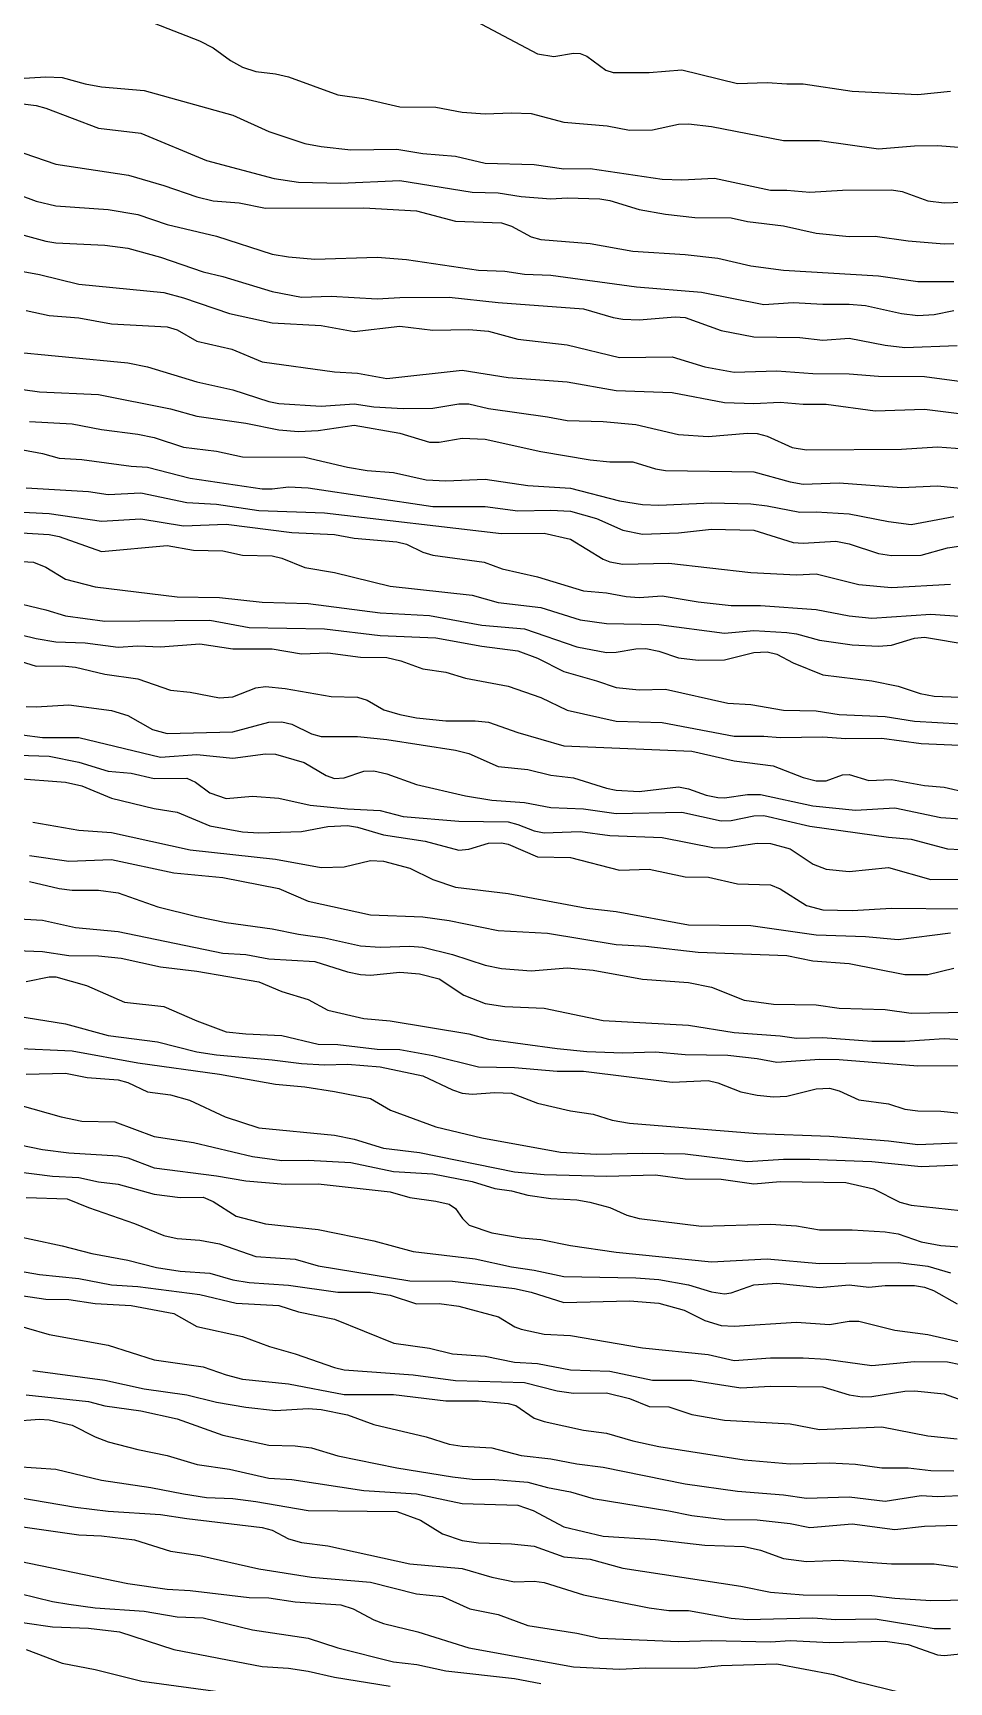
# Model space of a CAD drawing. Extents: x 474277 to 475042, y 254928 to 255625.
# Drawn here: x 474402 to 474423.43, y 255521.82 to 255560.36 of the extents above; entities that cross this region are included whole.
import ezdxf

# ---------------------------------------------------------------- set-up
doc = ezdxf.new("R2010")
doc.units = 0
doc.header["$MEASUREMENT"] = 0
doc.layers.add('BaseMapV2_DTM_export_MonNov09090547073261 — entities', color=1, linetype='CONTINUOUS')

msp = doc.modelspace()

# ---------------------------------------------------------------- linework, layer by layer
at = {"layer": 'BaseMapV2_DTM_export_MonNov09090547073261 — entities', "color": 15, "linetype": 'Continuous', "true_color": 0xb7484b}
for points in [[(474411.964, 255560.843, 86.75), (474413.804, 255559.868, 86.75), (474414.187, 255559.805, 86.75), (474414.647, 255559.888, 86.75), (474414.801, 255559.877, 86.75), (474414.954, 255559.814, 86.75), (474415.403, 255559.487, 86.75), (474415.568, 255559.437, 86.75), (474416.411, 255559.432, 86.75), (474417.178, 255559.497, 86.75), (474418.481, 255559.177, 86.75), (474419.171, 255559.203, 86.75), (474419.631, 255559.165, 86.75), (474420.015, 255559.172, 86.75), (474421.165, 255558.995, 86.75), (474422.698, 255558.923, 86.75), (474423.465, 255558.994, 86.75)], [(474404.833, 255560.589, 87), (474405.897, 255560.177, 87), (474406.213, 255560.012, 87), (474406.617, 255559.717, 87), (474406.903, 255559.556, 87), (474407.21, 255559.453, 87), (474407.67, 255559.401, 87), (474407.977, 255559.331, 87), (474409.127, 255558.908, 87), (474409.74, 255558.824, 87), (474410.584, 255558.628, 87), (474411.427, 255558.62, 87), (474412.04, 255558.51, 87), (474412.577, 255558.464, 87), (474413.191, 255558.489, 87), (474413.651, 255558.475, 87), (474414.417, 255558.271, 87), (474415.432, 255558.184, 87), (474415.951, 255558.087, 87), (474416.488, 255558.097, 87), (474417.101, 255558.222, 87), (474417.331, 255558.234, 87), (474417.868, 255558.171, 87), (474419.555, 255557.843, 87), (474420.398, 255557.841, 87), (474421.778, 255557.651, 87), (474422.622, 255557.719, 87), (474423.158, 255557.728, 87), (474424.155, 255557.651, 87)], [(474401.536, 255559.285, 87.25), (474402.303, 255559.331, 87.25), (474402.686, 255559.317, 87.25), (474403.223, 255559.166, 87.25), (474403.606, 255559.096, 87.25), (474404.603, 255559.01, 87.25), (474406.673, 255558.434, 87.25), (474407.517, 255558.054, 87.25), (474408.36, 255557.773, 87.25), (474408.743, 255557.701, 87.25), (474409.433, 255557.624, 87.25), (474410.507, 255557.638, 87.25), (474411.12, 255557.543, 87.25), (474411.887, 255557.481, 87.25), (474412.577, 255557.315, 87.25), (474413.727, 255557.28, 87.25), (474414.417, 255557.185, 87.25), (474415.031, 255557.19, 87.25), (474416.718, 255556.941, 87.25), (474417.178, 255556.923, 87.25), (474417.944, 255556.965, 87.25), (474419.248, 255556.687, 87.25), (474419.631, 255556.686, 87.25), (474420.168, 255556.634, 87.25), (474420.935, 255556.68, 87.25), (474422.085, 255556.691, 87.25), (474422.331, 255556.65, 87.25), (474422.928, 255556.432, 87.25), (474423.312, 255556.385, 87.25), (474424.155, 255556.416, 87.25)], [(474401.766, 255558.699, 87.5), (474402.073, 255558.662, 87.5), (474402.303, 255558.599, 87.5), (474403.529, 255558.13, 87.5), (474404.526, 255558.017, 87.5), (474406.06, 255557.379, 87.5), (474407.642, 255556.957, 87.5), (474408.207, 255556.87, 87.5), (474409.203, 255556.85, 87.5), (474410.584, 255556.911, 87.5), (474412.27, 255556.635, 87.5), (474412.884, 255556.624, 87.5), (474413.421, 255556.533, 87.5), (474414.111, 255556.482, 87.5), (474414.494, 255556.505, 87.5), (474415.261, 255556.48, 87.5), (474415.491, 255556.44, 87.5), (474416.181, 255556.233, 87.5), (474416.794, 255556.12, 87.5), (474417.484, 255556.043, 87.5), (474418.328, 255556.04, 87.5), (474418.711, 255555.953, 87.5), (474419.555, 255555.852, 87.5), (474420.321, 255555.678, 87.5), (474421.088, 255555.599, 87.5), (474421.702, 255555.612, 87.5), (474422.468, 255555.501, 87.5), (474423.312, 255555.431, 87.5), (474423.542, 255555.437, 87.5)], [(474401.536, 255557.631, 87.75), (474402.533, 255557.293, 87.75), (474404.236, 255557.034, 87.75), (474405.063, 255556.794, 87.75), (474405.83, 255556.525, 87.75), (474406.213, 255556.433, 87.75), (474406.826, 255556.385, 87.75), (474407.44, 255556.26, 87.75), (474409.74, 255556.267, 87.75), (474410.967, 255556.2, 87.75), (474411.887, 255555.96, 87.75), (474412.961, 255555.919, 87.75), (474413.191, 255555.84, 87.75), (474413.651, 255555.591, 87.75), (474413.881, 255555.531, 87.75), (474415.031, 255555.438, 87.75), (474416.028, 255555.256, 87.75), (474417.254, 255555.177, 87.75), (474418.021, 255555.093, 87.75), (474418.788, 255554.916, 87.75), (474419.555, 255554.813, 87.75), (474421.778, 255554.678, 87.75), (474422.698, 255554.552, 87.75), (474423.542, 255554.551, 87.75)], [(474401.674, 255556.574, 88), (474402.073, 255556.423, 88), (474402.533, 255556.316, 88), (474403.759, 255556.233, 88), (474404.449, 255556.114, 88), (474405.14, 255555.883, 88), (474406.29, 255555.605, 88), (474407.593, 255555.191, 88), (474407.977, 255555.126, 88), (474408.59, 255555.068, 88), (474410.047, 255555.119, 88), (474410.737, 255555.061, 88), (474412.424, 255554.812, 88), (474413.037, 255554.793, 88), (474413.497, 255554.722, 88), (474414.111, 255554.696, 88), (474416.118, 255554.427, 88), (474417.638, 255554.301, 88), (474419.095, 255554.01, 88), (474419.785, 255554.057, 88), (474420.475, 255554.017, 88), (474421.088, 255554.022, 88), (474421.472, 255553.985, 88), (474422.315, 255553.799, 88), (474422.698, 255553.753, 88), (474423.082, 255553.779, 88), (474423.542, 255553.873, 88)], [(474401.612, 255555.681, 88.25), (474402.303, 255555.492, 88.25), (474402.533, 255555.453, 88.25), (474403.683, 255555.399, 88.25), (474404.219, 255555.331, 88.25), (474404.986, 255555.119, 88.25), (474405.983, 255554.775, 88.25), (474406.443, 255554.666, 88.25), (474407.593, 255554.311, 88.25), (474408.283, 255554.183, 88.25), (474408.973, 255554.204, 88.25), (474410.047, 255554.141, 88.25), (474410.584, 255554.176, 88.25), (474411.734, 255554.184, 88.25), (474412.884, 255554.058, 88.25), (474414.877, 255553.91, 88.25), (474415.568, 255553.706, 88.25), (474415.798, 255553.665, 88.25), (474416.181, 255553.649, 88.25), (474417.024, 255553.719, 88.25), (474417.254, 255553.71, 88.25), (474418.098, 255553.407, 88.25), (474418.865, 255553.259, 88.25), (474419.938, 255553.237, 88.25), (474420.475, 255553.177, 88.25), (474421.088, 255553.221, 88.25), (474421.932, 255553.058, 88.25), (474422.392, 255553.004, 88.25), (474423.619, 255553.051, 88.25)], [(474401.306, 255554.869, 88.5), (474402.149, 255554.713, 88.5), (474403.069, 255554.489, 88.5), (474405.063, 255554.295, 88.5), (474405.523, 255554.17, 88.5), (474406.596, 255553.798, 88.5), (474407.593, 255553.584, 88.5), (474408.743, 255553.521, 88.5), (474409.51, 255553.38, 88.5), (474410.584, 255553.503, 88.5), (474411.35, 255553.409, 88.5), (474412.194, 255553.426, 88.5), (474412.654, 255553.391, 88.5), (474413.344, 255553.202, 88.5), (474414.494, 255553.07, 88.5), (474415.721, 255552.775, 88.5), (474416.948, 255552.789, 88.5), (474417.714, 255552.557, 88.5), (474418.405, 255552.433, 88.5), (474419.401, 255552.461, 88.5), (474420.245, 255552.401, 88.5), (474421.088, 255552.394, 88.5), (474421.778, 255552.338, 88.5), (474422.852, 255552.332, 88.5), (474424.309, 255552.136, 88.5)], [(474401.842, 255553.867, 88.75), (474402.379, 255553.752, 88.75), (474403.069, 255553.699, 88.75), (474403.836, 255553.556, 88.75), (474405.14, 255553.488, 88.75), (474405.37, 255553.418, 88.75), (474405.83, 255553.155, 88.75), (474406.649, 255552.97, 88.75), (474407.363, 255552.674, 88.75), (474409.05, 255552.441, 88.75), (474409.587, 255552.41, 88.75), (474410.277, 255552.285, 88.75), (474412.04, 255552.473, 88.75), (474413.114, 255552.303, 88.75), (474414.494, 255552.203, 88.75), (474415.644, 255552.003, 88.75), (474416.948, 255551.954, 88.75), (474418.175, 255551.719, 88.75), (474418.865, 255551.699, 88.75), (474419.478, 255551.729, 88.75), (474420.015, 255551.682, 88.75), (474420.551, 255551.683, 88.75), (474421.702, 255551.525, 88.75), (474422.852, 255551.567, 88.75), (474423.849, 255551.444, 88.75)], [(474401.306, 255552.931, 89), (474404.219, 255552.647, 89), (474404.68, 255552.552, 89), (474405.83, 255552.206, 89), (474406.673, 255552.014, 89), (474407.517, 255551.744, 89), (474407.747, 255551.698, 89), (474408.743, 255551.637, 89), (474409.51, 255551.69, 89), (474409.97, 255551.617, 89), (474410.66, 255551.583, 89), (474411.35, 255551.589, 89), (474411.964, 255551.691, 89), (474412.194, 255551.692, 89), (474412.654, 255551.581, 89), (474414.034, 255551.389, 89), (474414.494, 255551.297, 89), (474415.337, 255551.276, 89), (474416.104, 255551.208, 89), (474417.101, 255550.973, 89), (474417.791, 255550.928, 89), (474418.711, 255551.003, 89), (474418.941, 255550.997, 89), (474419.171, 255550.934, 89), (474419.762, 255550.669, 89), (474420.091, 255550.613, 89), (474422.315, 255550.63, 89), (474423.158, 255550.688, 89), (474424.002, 255550.622, 89)], [(474400.922, 255552.145, 89.25), (474402.149, 255551.971, 89.25), (474403.529, 255551.905, 89.25), (474405.216, 255551.573, 89.25), (474405.83, 255551.403, 89.25), (474406.98, 255551.237, 89.25), (474407.747, 255551.078, 89.25), (474408.207, 255551.045, 89.25), (474408.667, 255551.066, 89.25), (474409.51, 255551.19, 89.25), (474410.584, 255551.001, 89.25), (474411.274, 255550.79, 89.25), (474411.504, 255550.79, 89.25), (474412.04, 255550.887, 89.25), (474412.577, 255550.865, 89.25), (474413.881, 255550.578, 89.25), (474415.031, 255550.378, 89.25), (474415.491, 255550.335, 89.25), (474416.028, 255550.334, 89.25), (474416.564, 255550.17, 89.25), (474416.794, 255550.129, 89.25), (474418.865, 255550.101, 89.25), (474419.708, 255549.867, 89.25), (474420.015, 255549.813, 89.25), (474420.858, 255549.842, 89.25), (474422.315, 255549.732, 89.25), (474423.158, 255549.77, 89.25), (474424.002, 255549.691, 89.25)], [(474401.919, 255551.28, 89.5), (474402.916, 255551.222, 89.5), (474403.606, 255551.087, 89.5), (474404.449, 255550.983, 89.5), (474404.833, 255550.9, 89.5), (474405.523, 255550.679, 89.5), (474406.29, 255550.587, 89.5), (474406.903, 255550.451, 89.5), (474408.36, 255550.444, 89.5), (474409.357, 255550.206, 89.5), (474409.817, 255550.135, 89.5), (474410.43, 255550.087, 89.5), (474411.197, 255549.917, 89.5), (474411.657, 255549.893, 89.5), (474412.577, 255549.929, 89.5), (474413.574, 255549.777, 89.5), (474414.571, 255549.721, 89.5), (474415.721, 255549.424, 89.5), (474416.258, 255549.334, 89.5), (474416.641, 255549.32, 89.5), (474417.868, 255549.378, 89.5), (474418.788, 255549.349, 89.5), (474419.171, 255549.306, 89.5), (474419.938, 255549.161, 89.5), (474420.321, 255549.168, 89.5), (474421.088, 255549.121, 89.5), (474422.008, 255548.941, 89.5), (474422.545, 255548.871, 89.5), (474423.542, 255549.054, 89.5)], [(474401.766, 255550.611, 89.75), (474402.226, 255550.53, 89.75), (474402.609, 255550.42, 89.75), (474403.146, 255550.386, 89.75), (474404.296, 255550.234, 89.75), (474404.68, 255550.213, 89.75), (474405.676, 255549.956, 89.75), (474407.363, 255549.704, 89.75), (474407.593, 255549.7, 89.75), (474407.977, 255549.749, 89.75), (474408.437, 255549.727, 89.75), (474411.35, 255549.287, 89.75), (474412.577, 255549.289, 89.75), (474413.344, 255549.191, 89.75), (474414.111, 255549.206, 89.75), (474414.571, 255549.184, 89.75), (474415.184, 255549.009, 89.75), (474415.798, 255548.735, 89.75), (474416.258, 255548.643, 89.75), (474417.101, 255548.675, 89.75), (474417.868, 255548.761, 89.75), (474418.865, 255548.74, 89.75), (474419.785, 255548.446, 89.75), (474420.015, 255548.431, 89.75), (474420.782, 255548.478, 89.75), (474421.088, 255548.414, 89.75), (474421.778, 255548.19, 89.75), (474422.085, 255548.143, 89.75), (474422.775, 255548.154, 89.75), (474423.388, 255548.325, 89.75), (474423.925, 255548.404, 89.75)], [(474401.842, 255549.726, 90), (474403.299, 255549.639, 90), (474403.759, 255549.567, 90), (474404.526, 255549.608, 90), (474405.6, 255549.381, 90), (474406.29, 255549.345, 90), (474407.286, 255549.197, 90), (474408.82, 255549.145, 90), (474412.961, 255548.656, 90), (474413.957, 255548.664, 90), (474414.571, 255548.53, 90), (474415.337, 255548.06, 90), (474415.491, 255547.995, 90), (474415.798, 255547.942, 90), (474416.871, 255547.962, 90), (474418.788, 255547.748, 90), (474419.861, 255547.689, 90), (474420.321, 255547.715, 90), (474421.318, 255547.464, 90), (474422.085, 255547.393, 90), (474423.465, 255547.472, 90)], [(474400.692, 255549.214, 90.25), (474402.379, 255549.126, 90.25), (474403.606, 255548.944, 90.25), (474404.526, 255549.005, 90.25), (474405.523, 255548.841, 90.25), (474406.52, 255548.879, 90.25), (474408.053, 255548.685, 90.25), (474409.05, 255548.637, 90.25), (474409.51, 255548.553, 90.25), (474410.507, 255548.462, 90.25), (474410.737, 255548.407, 90.25), (474411.12, 255548.225, 90.25), (474411.35, 255548.154, 90.25), (474412.555, 255547.986, 90.25), (474412.975, 255547.832, 90.25), (474413.804, 255547.647, 90.25), (474414.877, 255547.322, 90.25), (474415.414, 255547.269, 90.25), (474415.874, 255547.183, 90.25), (474416.181, 255547.163, 90.25), (474416.718, 255547.199, 90.25), (474417.561, 255547.062, 90.25), (474418.328, 255546.975, 90.25), (474419.018, 255546.979, 90.25), (474420.321, 255546.886, 90.25), (474421.088, 255546.737, 90.25), (474421.625, 255546.681, 90.25), (474423.005, 255546.776, 90.25), (474423.772, 255546.72, 90.25)], [(474401.076, 255548.714, 90.5), (474402.379, 255548.635, 90.5), (474402.609, 255548.589, 90.5), (474403.606, 255548.242, 90.5), (474405.14, 255548.377, 90.5), (474405.753, 255548.271, 90.5), (474406.443, 255548.253, 90.5), (474406.903, 255548.152, 90.5), (474407.593, 255548.138, 90.5), (474407.823, 255548.085, 90.5), (474408.36, 255547.864, 90.5), (474409.05, 255547.751, 90.5), (474410.354, 255547.427, 90.5), (474412.27, 255547.218, 90.5), (474412.884, 255547.05, 90.5), (474413.881, 255546.931, 90.5), (474414.801, 255546.644, 90.5), (474415.414, 255546.558, 90.5), (474416.641, 255546.532, 90.5), (474418.175, 255546.332, 90.5), (474418.865, 255546.391, 90.5), (474419.631, 255546.346, 90.5), (474419.861, 255546.312, 90.5), (474420.398, 255546.163, 90.5), (474421.165, 255546.056, 90.5), (474421.778, 255546.026, 90.5), (474422.085, 255546.051, 90.5), (474422.622, 255546.21, 90.5), (474422.852, 255546.234, 90.5), (474423.925, 255546.057, 90.5)], [(474400.922, 255548.05, 90.75), (474402.015, 255547.986, 90.75), (474402.303, 255547.875, 90.75), (474402.763, 255547.594, 90.75), (474403.453, 255547.414, 90.75), (474405.37, 255547.175, 90.75), (474406.366, 255547.161, 90.75), (474407.363, 255547.053, 90.75), (474408.437, 255547.022, 90.75), (474410.124, 255546.803, 90.75), (474411.274, 255546.746, 90.75), (474412.5, 255546.519, 90.75), (474413.497, 255546.433, 90.75), (474414.724, 255546.01, 90.75), (474415.414, 255545.881, 90.75), (474415.644, 255545.882, 90.75), (474416.104, 255545.96, 90.75), (474416.334, 255545.968, 90.75), (474416.641, 255545.91, 90.75), (474417.101, 255545.75, 90.75), (474417.561, 255545.7, 90.75), (474418.175, 255545.71, 90.75), (474418.865, 255545.876, 90.75), (474419.171, 255545.89, 90.75), (474419.401, 255545.836, 90.75), (474419.785, 255545.639, 90.75), (474420.475, 255545.358, 90.75), (474421.625, 255545.216, 90.75), (474422.238, 255545.088, 90.75), (474422.756, 255544.919, 90.75), (474423.082, 255544.854, 90.75), (474424.462, 255544.799, 90.75)], [(474401.152, 255547.149, 91), (474402.303, 255546.876, 91), (474402.763, 255546.733, 91), (474403.683, 255546.608, 91), (474406.136, 255546.634, 91), (474407.056, 255546.461, 91), (474408.82, 255546.427, 91), (474410.124, 255546.272, 91), (474411.427, 255546.22, 91), (474412.5, 255546.027, 91), (474413.344, 255545.918, 91), (474413.804, 255545.743, 91), (474414.417, 255545.43, 91), (474415.184, 255545.217, 91), (474415.644, 255545.057, 91), (474416.181, 255545.004, 91), (474416.794, 255545.024, 91), (474418.251, 255544.69, 91), (474418.788, 255544.664, 91), (474419.555, 255544.53, 91), (474420.321, 255544.515, 91), (474420.858, 255544.43, 91), (474421.932, 255544.38, 91), (474422.622, 255544.275, 91), (474424.769, 255544.151, 91)], [(474401.076, 255546.447, 91.25), (474402.073, 255546.201, 91.25), (474402.533, 255546.126, 91.25), (474403.223, 255546.106, 91.25), (474403.989, 255546.002, 91.25), (474404.449, 255546.03, 91.25), (474404.986, 255546.01, 91.25), (474405.906, 255546.077, 91.25), (474406.673, 255545.964, 91.25), (474407.593, 255545.965, 91.25), (474408.283, 255545.849, 91.25), (474408.897, 255545.869, 91.25), (474409.663, 255545.768, 91.25), (474410.277, 255545.761, 91.25), (474410.604, 255545.686, 91.25), (474411.12, 255545.493, 91.25), (474411.657, 255545.416, 91.25), (474412.117, 255545.276, 91.25), (474413.114, 255545.088, 91.25), (474413.881, 255544.822, 91.25), (474414.494, 255544.532, 91.25), (474415.644, 255544.274, 91.25), (474416.718, 255544.243, 91.25), (474418.405, 255543.924, 91.25), (474419.095, 255543.922, 91.25), (474419.478, 255543.89, 91.25), (474420.475, 255543.908, 91.25), (474421.012, 255543.868, 91.25), (474421.855, 255543.876, 91.25), (474422.775, 255543.749, 91.25), (474423.849, 255543.707, 91.25)], [(474401.306, 255545.802, 91.5), (474402.073, 255545.556, 91.5), (474402.686, 255545.564, 91.5), (474402.993, 255545.533, 91.5), (474403.683, 255545.373, 91.5), (474404.449, 255545.26, 91.5), (474405.216, 255544.997, 91.5), (474405.676, 255544.95, 91.5), (474406.366, 255544.819, 91.5), (474406.673, 255544.838, 91.5), (474407.21, 255545.049, 91.5), (474407.44, 255545.086, 91.5), (474407.9, 255545.038, 91.5), (474408.973, 255544.853, 91.5), (474409.587, 255544.83, 91.5), (474409.817, 255544.761, 91.5), (474410.204, 255544.535, 91.5), (474410.584, 255544.426, 91.5), (474410.967, 255544.352, 91.5), (474411.657, 255544.283, 91.5), (474412.347, 255544.281, 91.5), (474412.654, 255544.248, 91.5), (474413.344, 255544.004, 91.5), (474414.417, 255543.699, 91.5), (474417.408, 255543.572, 91.5), (474418.405, 255543.344, 91.5), (474419.315, 255543.232, 91.5), (474420.015, 255542.953, 91.5), (474420.321, 255542.877, 91.5), (474420.551, 255542.881, 91.5), (474420.935, 255543.018, 91.5), (474421.088, 255543.028, 91.5), (474421.548, 255542.883, 91.5), (474422.085, 255542.91, 91.5), (474422.85, 255542.772, 91.5), (474423.312, 255542.727, 91.5), (474423.849, 255542.609, 91.5)], [(474401.842, 255544.616, 91.75), (474402.073, 255544.604, 91.75), (474402.839, 255544.655, 91.75), (474403.836, 255544.522, 91.75), (474404.219, 255544.402, 91.75), (474404.798, 255544.075, 91.75), (474405.14, 255543.984, 91.75), (474406.673, 255544.027, 91.75), (474407.517, 255544.25, 91.75), (474407.823, 255544.261, 91.75), (474408.053, 255544.201, 91.75), (474408.513, 255543.976, 91.75), (474408.743, 255543.918, 91.75), (474409.587, 255543.917, 91.75), (474410.277, 255543.842, 91.75), (474411.887, 255543.595, 91.75), (474412.194, 255543.516, 91.75), (474412.884, 255543.213, 91.75), (474413.574, 255543.14, 91.75), (474414.111, 255543.013, 91.75), (474414.647, 255542.947, 91.75), (474415.414, 255542.707, 91.75), (474415.644, 255542.663, 91.75), (474416.181, 255542.626, 91.75), (474417.101, 255542.738, 91.75), (474417.331, 255542.694, 91.75), (474417.747, 255542.542, 91.75), (474418.021, 255542.488, 91.75), (474418.175, 255542.483, 91.75), (474418.711, 255542.559, 91.75), (474419.018, 255542.556, 91.75), (474420.245, 255542.295, 91.75), (474421.242, 255542.191, 91.75), (474422.162, 255542.246, 91.75), (474423.235, 255542.018, 91.75), (474423.695, 255541.991, 91.75)], [(474400.309, 255544.143, 92), (474402.226, 255543.888, 92), (474403.069, 255543.892, 92), (474404.986, 255543.432, 92), (474405.83, 255543.491, 92), (474406.673, 255543.407, 92), (474407.44, 255543.51, 92), (474407.67, 255543.505, 92), (474408.344, 255543.309, 92), (474408.857, 255543.002, 92), (474409.05, 255542.935, 92), (474409.28, 255542.945, 92), (474409.74, 255543.101, 92), (474409.97, 255543.115, 92), (474410.277, 255543.043, 92), (474410.967, 255542.79, 92), (474412.117, 255542.528, 92), (474412.731, 255542.43, 92), (474413.497, 255542.368, 92), (474414.111, 255542.252, 92), (474414.877, 255542.22, 92), (474415.644, 255542.115, 92), (474417.178, 255542.148, 92), (474418.098, 255541.942, 92), (474418.328, 255541.948, 92), (474418.865, 255542.063, 92), (474419.095, 255542.068, 92), (474420.168, 255541.822, 92), (474422.008, 255541.562, 92), (474422.545, 255541.518, 92), (474423.388, 255541.286, 92), (474424.002, 255541.259, 92)], [(474400.922, 255543.499, 92.25), (474402.379, 255543.455, 92.25), (474403.069, 255543.311, 92.25), (474403.759, 255543.108, 92.25), (474404.296, 255543.058, 92.25), (474404.833, 255542.929, 92.25), (474405.6, 255542.939, 92.25), (474405.805, 255542.849, 92.25), (474406.136, 255542.601, 92.25), (474406.52, 255542.465, 92.25), (474407.133, 255542.518, 92.25), (474407.747, 255542.474, 92.25), (474408.48, 255542.312, 92.25), (474409.357, 255542.221, 92.25), (474410.124, 255542.182, 92.25), (474410.66, 255542.047, 92.25), (474411.964, 255541.935, 92.25), (474413.114, 255541.917, 92.25), (474413.344, 255541.861, 92.25), (474413.727, 255541.708, 92.25), (474413.957, 255541.66, 92.25), (474414.801, 255541.693, 92.25), (474415.491, 255541.603, 92.25), (474416.718, 255541.555, 92.25), (474417.944, 255541.311, 92.25), (474418.251, 255541.319, 92.25), (474418.941, 255541.42, 92.25), (474419.248, 255541.415, 92.25), (474419.708, 255541.285, 92.25), (474420.248, 255540.932, 92.25), (474420.551, 255540.811, 92.25), (474421.088, 255540.763, 92.25), (474422.008, 255540.853, 92.25), (474423.005, 255540.572, 92.25), (474423.925, 255540.577, 92.25)], [(474401.536, 255542.939, 92.5), (474402.763, 255542.85, 92.5), (474403.146, 255542.762, 92.5), (474403.836, 255542.472, 92.5), (474404.833, 255542.235, 92.5), (474405.37, 255542.142, 92.5), (474406.136, 255541.824, 92.5), (474406.903, 255541.688, 92.5), (474407.286, 255541.661, 92.5), (474408.283, 255541.693, 92.5), (474408.897, 255541.813, 92.5), (474409.357, 255541.831, 92.5), (474409.587, 255541.799, 92.5), (474410.2, 255541.615, 92.5), (474411.176, 255541.468, 92.5), (474411.964, 255541.261, 92.5), (474412.194, 255541.281, 92.5), (474412.654, 255541.421, 92.5), (474412.961, 255541.429, 92.5), (474413.114, 255541.396, 92.5), (474413.804, 255541.104, 92.5), (474414.572, 255541.085, 92.5), (474415.721, 255540.791, 92.5), (474416.411, 255540.813, 92.5), (474417.254, 255540.635, 92.5), (474417.799, 255540.625, 92.5), (474418.481, 255540.468, 92.5), (474419.248, 255540.448, 92.5), (474419.478, 255540.352, 92.5), (474420.091, 255539.963, 92.5), (474420.475, 255539.865, 92.5), (474421.165, 255539.851, 92.5), (474422.085, 255539.905, 92.5), (474423.695, 255539.888, 92.5)], [(474401.996, 255541.913, 92.75), (474403.069, 255541.723, 92.75), (474403.836, 255541.674, 92.75), (474405.676, 255541.265, 92.75), (474407.67, 255541.048, 92.75), (474408.743, 255540.849, 92.75), (474409.28, 255540.872, 92.75), (474409.893, 255541.019, 92.75), (474410.2, 255540.997, 92.75), (474410.814, 255540.835, 92.75), (474411.35, 255540.572, 92.75), (474411.887, 255540.393, 92.75), (474413.114, 255540.244, 92.75), (474414.954, 255539.905, 92.75), (474415.644, 255539.827, 92.75), (474417.331, 255539.514, 92.75), (474418.788, 255539.499, 92.75), (474420.321, 255539.275, 92.75), (474421.472, 255539.237, 92.75), (474422.238, 255539.168, 92.75), (474423.465, 255539.325, 92.75)], [(474401.919, 255541.132, 93), (474402.839, 255541.002, 93), (474403.836, 255541.041, 93), (474405.293, 255540.731, 93), (474406.443, 255540.621, 93), (474407.747, 255540.364, 93), (474408.437, 255540.063, 93), (474409.893, 255539.747, 93), (474411.12, 255539.697, 93), (474411.734, 255539.613, 93), (474412.884, 255539.379, 93), (474414.034, 255539.318, 93), (474415.644, 255539.054, 93), (474416.334, 255539.016, 93), (474417.561, 255538.87, 93), (474419.631, 255538.793, 93), (474420.245, 255538.669, 93), (474421.088, 255538.607, 93), (474422.392, 255538.354, 93), (474422.928, 255538.355, 93), (474423.542, 255538.499, 93)], [(474401.919, 255540.527, 93.25), (474402.609, 255540.362, 93.25), (474402.916, 255540.319, 93.25), (474403.529, 255540.323, 93.25), (474403.989, 255540.262, 93.25), (474404.918, 255539.935, 93.25), (474405.83, 255539.711, 93.25), (474406.52, 255539.567, 93.25), (474407.593, 255539.421, 93.25), (474408.207, 255539.292, 93.25), (474408.82, 255539.211, 93.25), (474409.663, 255539.02, 93.25), (474410.124, 255538.988, 93.25), (474410.814, 255539.016, 93.25), (474411.12, 255538.989, 93.25), (474411.81, 255538.817, 93.25), (474412.577, 255538.573, 93.25), (474412.961, 255538.494, 93.25), (474413.651, 255538.439, 93.25), (474414.494, 255538.505, 93.25), (474415.107, 255538.45, 93.25), (474416.258, 255538.242, 93.25), (474417.331, 255538.167, 93.25), (474417.868, 255538.055, 93.25), (474418.635, 255537.754, 93.25), (474419.325, 255537.659, 93.25), (474420.321, 255537.641, 93.25), (474420.858, 255537.566, 93.25), (474421.932, 255537.532, 93.25), (474422.545, 255537.449, 93.25), (474423.849, 255537.472, 93.25)], [(474401.536, 255539.662, 93.5), (474402.226, 255539.621, 93.5), (474402.993, 255539.447, 93.5), (474403.989, 255539.357, 93.5), (474406.443, 255538.848, 93.5), (474406.98, 255538.816, 93.5), (474407.517, 255538.716, 93.5), (474408.59, 255538.656, 93.5), (474409.357, 255538.411, 93.5), (474409.663, 255538.355, 93.5), (474409.893, 255538.338, 93.5), (474410.584, 255538.41, 93.5), (474411.044, 255538.369, 93.5), (474411.504, 255538.253, 93.5), (474412.077, 255537.865, 93.5), (474412.577, 255537.674, 93.5), (474413.037, 255537.602, 93.5), (474413.957, 255537.565, 93.5), (474415.337, 255537.273, 93.5), (474417.331, 255537.166, 93.5), (474418.405, 255536.995, 93.5), (474419.478, 255536.92, 93.5), (474419.861, 255536.862, 93.5), (474420.475, 255536.883, 93.5), (474421.625, 255536.795, 93.5), (474422.392, 255536.797, 93.5), (474423.312, 255536.856, 93.5), (474423.849, 255536.828, 93.5)], [(474401.612, 255538.91, 93.75), (474402.226, 255538.887, 93.75), (474402.839, 255538.799, 93.75), (474403.529, 255538.787, 93.75), (474404.066, 255538.735, 93.75), (474404.986, 255538.528, 93.75), (474405.83, 255538.427, 93.75), (474407.286, 255538.182, 93.75), (474407.823, 255537.957, 93.75), (474408.437, 255537.767, 93.75), (474408.897, 255537.52, 93.75), (474409.74, 255537.324, 93.75), (474410.354, 255537.269, 93.75), (474412.194, 255536.963, 93.75), (474412.654, 255536.843, 93.75), (474414.264, 255536.619, 93.75), (474414.954, 255536.554, 93.75), (474415.798, 255536.523, 93.75), (474416.564, 255536.544, 93.75), (474417.254, 255536.479, 93.75), (474418.251, 255536.47, 93.75), (474418.941, 255536.392, 93.75), (474419.401, 255536.302, 93.75), (474420.398, 255536.371, 93.75), (474420.858, 255536.368, 93.75), (474422.698, 255536.22, 93.75), (474423.772, 255536.228, 93.75)], [(474401.842, 255538.185, 94), (474402.379, 255538.294, 94), (474402.533, 255538.296, 94), (474403.254, 255538.095, 94), (474404.143, 255537.709, 94), (474405.063, 255537.6, 94), (474405.83, 255537.266, 94), (474406.52, 255537.013, 94), (474406.98, 255536.962, 94), (474407.823, 255536.93, 94), (474408.667, 255536.725, 94), (474409.127, 255536.717, 94), (474410.047, 255536.608, 94), (474410.584, 255536.599, 94), (474411.35, 255536.46, 94), (474412.424, 255536.197, 94), (474413.267, 255536.175, 94), (474414.264, 255536.091, 94), (474414.877, 255536.089, 94), (474416.948, 255535.839, 94), (474417.791, 255535.876, 94), (474418.021, 255535.82, 94), (474418.558, 255535.611, 94), (474418.941, 255535.531, 94), (474419.325, 255535.49, 94), (474419.631, 255535.509, 94), (474420.321, 255535.678, 94), (474420.628, 255535.693, 94), (474420.858, 255535.635, 94), (474421.318, 255535.419, 94), (474422.008, 255535.328, 94), (474422.392, 255535.204, 94), (474422.698, 255535.165, 94), (474423.235, 255535.157, 94), (474424.385, 255535.042, 94)], [(474401.152, 255537.454, 94.25), (474402.763, 255537.198, 94.25), (474403.759, 255536.928, 94.25), (474404.91, 255536.781, 94.25), (474405.83, 255536.545, 94.25), (474406.29, 255536.471, 94.25), (474407.593, 255536.358, 94.25), (474408.283, 255536.268, 94.25), (474408.82, 255536.242, 94.25), (474409.357, 255536.255, 94.25), (474410.124, 255536.191, 94.25), (474411.12, 255535.986, 94.25), (474411.81, 255535.653, 94.25), (474412.04, 255535.577, 94.25), (474412.27, 255535.553, 94.25), (474412.807, 255535.591, 94.25), (474413.191, 255535.575, 94.25), (474413.804, 255535.341, 94.25), (474414.571, 255535.167, 94.25), (474415.107, 255535.084, 94.25), (474415.548, 255534.951, 94.25), (474415.951, 255534.877, 94.25), (474418.941, 255534.634, 94.25), (474420.628, 255534.573, 94.25), (474422.008, 255534.463, 94.25), (474422.698, 255534.375, 94.25), (474423.619, 255534.416, 94.25)], [(474401.536, 255536.633, 94.5), (474402.916, 255536.571, 94.5), (474404.449, 255536.286, 94.5), (474406.366, 255536.022, 94.5), (474407.67, 255535.786, 94.5), (474408.36, 255535.725, 94.5), (474409.05, 255535.62, 94.5), (474409.893, 255535.455, 94.5), (474410.365, 255535.181, 94.5), (474411.427, 255534.79, 94.5), (474412.5, 255534.532, 94.5), (474414.341, 255534.198, 94.5), (474415.184, 255534.153, 94.5), (474416.258, 255534.178, 94.5), (474417.254, 255534.164, 94.5), (474418.711, 255533.984, 94.5), (474419.555, 255534.037, 94.5), (474420.168, 255534.032, 94.5), (474421.625, 255533.985, 94.5), (474422.775, 255533.861, 94.5), (474423.695, 255533.906, 94.5)], [(474401.842, 255536.019, 94.75), (474402.763, 255536.046, 94.75), (474403.264, 255535.948, 94.75), (474403.989, 255535.887, 94.75), (474404.219, 255535.824, 94.75), (474404.68, 255535.612, 94.75), (474405.216, 255535.539, 94.75), (474405.662, 255535.411, 94.75), (474406.498, 255535.028, 94.75), (474407.286, 255534.765, 94.75), (474409.05, 255534.599, 94.75), (474409.51, 255534.507, 94.75), (474410.2, 255534.289, 94.75), (474411.044, 255534.193, 94.75), (474413.267, 255533.736, 94.75), (474413.957, 255533.676, 94.75), (474415.414, 255533.636, 94.75), (474416.564, 255533.672, 94.75), (474417.254, 255533.575, 94.75), (474418.098, 255533.571, 94.75), (474418.865, 255533.463, 94.75), (474419.478, 255533.512, 94.75), (474421.012, 255533.49, 94.75), (474421.66, 255533.341, 94.75), (474422.278, 255533.034, 94.75), (474422.545, 255532.963, 94.75), (474423.695, 255532.836, 94.75)], [(474401.689, 255535.298, 95), (474402.66, 255535.028, 95), (474403.146, 255534.921, 95), (474403.913, 255534.909, 95), (474404.833, 255534.566, 95), (474405.753, 255534.427, 95), (474407.133, 255534.098, 95), (474407.823, 255534.004, 95), (474408.437, 255534.009, 95), (474409.433, 255533.956, 95), (474410.43, 255533.75, 95), (474411.35, 255533.696, 95), (474412.27, 255533.512, 95), (474412.807, 255533.352, 95), (474413.191, 255533.296, 95), (474413.574, 255533.194, 95), (474414.111, 255533.113, 95), (474414.724, 255533.085, 95), (474415.023, 255533.034, 95), (474415.491, 255532.91, 95), (474415.89, 255532.727, 95), (474416.181, 255532.65, 95), (474417.638, 255532.472, 95), (474419.248, 255532.514, 95), (474419.861, 255532.478, 95), (474420.398, 255532.381, 95), (474421.165, 255532.387, 95), (474421.932, 255532.338, 95), (474422.238, 255532.292, 95), (474422.775, 255532.107, 95), (474423.235, 255532.02, 95), (474424.002, 255531.962, 95)], [(474401.152, 255534.481, 95.25), (474402.226, 255534.262, 95.25), (474402.839, 255534.182, 95.25), (474403.989, 255534.116, 95.25), (474404.219, 255534.066, 95.25), (474404.833, 255533.831, 95.25), (474406.29, 255533.645, 95.25), (474406.98, 255533.526, 95.25), (474407.9, 255533.451, 95.25), (474408.667, 255533.461, 95.25), (474410.354, 255533.27, 95.25), (474410.814, 255533.138, 95.25), (474411.427, 255533.056, 95.25), (474411.734, 255532.986, 95.25), (474411.884, 255532.881, 95.25), (474412.044, 255532.651, 95.25), (474412.202, 255532.497, 95.25), (474412.731, 255532.312, 95.25), (474413.421, 255532.2, 95.25), (474413.881, 255532.162, 95.25), (474414.571, 255532.018, 95.25), (474415.644, 255531.863, 95.25), (474417.868, 255531.633, 95.25), (474419.171, 255531.709, 95.25), (474420.398, 255531.6, 95.25), (474422.238, 255531.621, 95.25), (474422.928, 255531.532, 95.25), (474423.465, 255531.383, 95.25)], [(474401.536, 255533.758, 95.5), (474402.456, 255533.637, 95.5), (474403.069, 255533.607, 95.5), (474403.529, 255533.507, 95.5), (474403.989, 255533.455, 95.5), (474404.833, 255533.214, 95.5), (474405.446, 255533.136, 95.5), (474405.983, 255533.148, 95.5), (474406.213, 255533.05, 95.5), (474406.75, 255532.704, 95.5), (474407.44, 255532.521, 95.5), (474408.667, 255532.389, 95.5), (474409.97, 255532.124, 95.5), (474410.89, 255531.878, 95.5), (474412.347, 255531.703, 95.5), (474413.191, 255531.516, 95.5), (474413.727, 255531.443, 95.5), (474414.417, 255531.294, 95.5), (474416.104, 255531.264, 95.5), (474416.641, 255531.22, 95.5), (474417.331, 255531.095, 95.5), (474417.868, 255530.936, 95.5), (474418.175, 255530.886, 95.5), (474418.328, 255530.909, 95.5), (474418.865, 255531.097, 95.5), (474419.401, 255531.141, 95.5), (474420.398, 255531.036, 95.5), (474421.088, 255531.096, 95.5), (474421.548, 255531.048, 95.5), (474421.932, 255531.085, 95.5), (474422.622, 255531.081, 95.5), (474422.852, 255531.045, 95.5), (474423.068, 255530.964, 95.5), (474423.619, 255530.655, 95.5)], [(474401.842, 255533.14, 95.75), (474402.797, 255533.111, 95.75), (474403.299, 255532.905, 95.75), (474404.373, 255532.534, 95.75), (474405.063, 255532.25, 95.75), (474405.37, 255532.182, 95.75), (474405.906, 255532.141, 95.75), (474406.366, 255532.057, 95.75), (474407.21, 255531.759, 95.75), (474408.13, 255531.696, 95.75), (474408.667, 255531.545, 95.75), (474410.814, 255531.196, 95.75), (474411.81, 255531.181, 95.75), (474413.267, 255531.011, 95.75), (474413.651, 255530.926, 95.75), (474414.417, 255530.685, 95.75), (474415.951, 255530.722, 95.75), (474416.641, 255530.673, 95.75), (474417.234, 255530.504, 95.75), (474417.714, 255530.266, 95.75), (474418.098, 255530.148, 95.75), (474418.405, 255530.135, 95.75), (474419.861, 255530.225, 95.75), (474420.628, 255530.169, 95.75), (474421.088, 255530.252, 95.75), (474421.318, 255530.252, 95.75), (474422.162, 255530.042, 95.75), (474422.928, 255529.936, 95.75), (474423.849, 255529.729, 95.75)], [(474401.229, 255532.321, 96), (474402.686, 255532.011, 96), (474403.376, 255531.831, 96), (474404.219, 255531.672, 96), (474404.888, 255531.5, 96), (474405.446, 255531.421, 96), (474406.136, 255531.37, 96), (474406.673, 255531.217, 96), (474407.056, 255531.151, 96), (474407.977, 255531.093, 96), (474409.127, 255530.925, 96), (474409.893, 255530.929, 96), (474410.354, 255530.854, 96), (474410.967, 255530.656, 96), (474411.504, 255530.666, 96), (474411.964, 255530.603, 96), (474412.889, 255530.35, 96), (474413.272, 255530.12, 96), (474413.421, 255530.061, 96), (474413.957, 255529.944, 96), (474414.571, 255529.912, 96), (474416.258, 255529.626, 96), (474417.791, 255529.471, 96), (474418.405, 255529.327, 96), (474419.248, 255529.395, 96), (474420.015, 255529.396, 96), (474420.551, 255529.364, 96), (474421.625, 255529.212, 96), (474422.622, 255529.304, 96), (474423.388, 255529.297, 96), (474423.695, 255529.237, 96)], [(474401.306, 255531.486, 96.25), (474402.149, 255531.337, 96.25), (474403.069, 255531.248, 96.25), (474403.836, 255531.097, 96.25), (474404.449, 255531.061, 96.25), (474405.906, 255530.87, 96.25), (474406.75, 255530.672, 96.25), (474407.747, 255530.614, 96.25), (474408.207, 255530.469, 96.25), (474409.05, 255530.294, 96.25), (474410.441, 255529.737, 96.25), (474411.274, 255529.62, 96.25), (474411.81, 255529.486, 96.25), (474412.577, 255529.431, 96.25), (474413.267, 255529.294, 96.25), (474413.804, 255529.262, 96.25), (474414.571, 255529.109, 96.25), (474415.491, 255529.081, 96.25), (474416.488, 255528.867, 96.25), (474417.408, 255528.87, 96.25), (474418.558, 255528.695, 96.25), (474419.248, 255528.727, 96.25), (474420.475, 255528.712, 96.25), (474421.088, 255528.531, 96.25), (474421.395, 255528.484, 96.25), (474421.625, 255528.489, 96.25), (474422.392, 255528.612, 96.25), (474422.622, 255528.623, 96.25), (474423.312, 255528.549, 96.25), (474424.079, 255528.275, 96.25)], [(474400.769, 255530.993, 96.5), (474402.303, 255530.763, 96.5), (474402.839, 255530.758, 96.5), (474403.453, 255530.661, 96.5), (474404.296, 255530.618, 96.5), (474405.293, 255530.431, 96.5), (474405.83, 255530.127, 96.5), (474406.903, 255529.894, 96.5), (474407.533, 255529.66, 96.5), (474408.13, 255529.487, 96.5), (474409.05, 255529.164, 96.5), (474409.28, 255529.113, 96.5), (474410.89, 255528.992, 96.5), (474411.887, 255528.86, 96.5), (474413.497, 255528.818, 96.5), (474414.264, 255528.623, 96.5), (474414.647, 255528.563, 96.5), (474415.414, 255528.575, 96.5), (474415.951, 255528.444, 96.5), (474416.411, 255528.258, 96.5), (474416.871, 255528.245, 96.5), (474417.408, 255528.065, 96.5), (474418.175, 255527.934, 96.5), (474419.708, 255527.851, 96.5), (474420.398, 255527.716, 96.5), (474421.855, 255527.783, 96.5), (474422.928, 255527.572, 96.5), (474423.619, 255527.498, 96.5)], [(474401.306, 255530.248, 96.75), (474402.379, 255529.935, 96.75), (474403.759, 255529.686, 96.75), (474404.833, 255529.342, 96.75), (474405.983, 255529.185, 96.75), (474406.52, 255528.994, 96.75), (474406.903, 255528.895, 96.75), (474407.977, 255528.784, 96.75), (474409.28, 255528.536, 96.75), (474410.43, 255528.537, 96.75), (474411.657, 255528.39, 96.75), (474412.424, 255528.384, 96.75), (474413.114, 255528.326, 96.75), (474413.294, 255528.28, 96.75), (474413.727, 255527.983, 96.75), (474413.957, 255527.905, 96.75), (474414.877, 255527.699, 96.75), (474415.414, 255527.635, 96.75), (474416.028, 255527.451, 96.75), (474416.641, 255527.317, 96.75), (474418.635, 255527.005, 96.75), (474419.708, 255526.913, 96.75), (474420.628, 255526.936, 96.75), (474421.242, 255526.909, 96.75), (474421.855, 255526.825, 96.75), (474422.468, 255526.82, 96.75), (474423.005, 255526.761, 96.75), (474423.542, 255526.752, 96.75)], [(474401.996, 255529.099, 97), (474403.683, 255528.873, 97), (474404.603, 255528.666, 97), (474405.6, 255528.528, 97), (474406.29, 255528.357, 97), (474406.98, 255528.24, 97), (474407.67, 255528.164, 97), (474408.437, 255528.207, 97), (474408.743, 255528.182, 97), (474409.357, 255528.06, 97), (474409.97, 255527.835, 97), (474411.197, 255527.545, 97), (474411.734, 255527.375, 97), (474412.04, 255527.328, 97), (474412.731, 255527.292, 97), (474413.421, 255527.106, 97), (474414.111, 255527.032, 97), (474414.724, 255526.915, 97), (474415.337, 255526.841, 97), (474417.254, 255526.444, 97), (474418.481, 255526.276, 97), (474419.555, 255526.19, 97), (474420.091, 255526.11, 97), (474421.088, 255526.143, 97), (474421.932, 255526.046, 97), (474422.775, 255526.172, 97), (474423.158, 255526.153, 97), (474423.849, 255526.185, 97)], [(474401.842, 255528.53, 97.25), (474403.299, 255528.372, 97.25), (474403.683, 255528.274, 97.25), (474404.526, 255528.152, 97.25), (474405.37, 255527.967, 97.25), (474406.443, 255527.587, 97.25), (474407.517, 255527.353, 97.25), (474408.13, 255527.336, 97.25), (474408.513, 255527.29, 97.25), (474409.127, 255527.103, 97.25), (474410.507, 255526.823, 97.25), (474411.81, 255526.611, 97.25), (474412.27, 255526.558, 97.25), (474412.807, 255526.549, 97.25), (474413.574, 255526.487, 97.25), (474414.034, 255526.359, 97.25), (474414.571, 255526.262, 97.25), (474415.107, 255526.103, 97.25), (474416.871, 255525.818, 97.25), (474417.408, 255525.704, 97.25), (474418.175, 255525.611, 97.25), (474418.941, 255525.608, 97.25), (474419.708, 255525.522, 97.25), (474420.168, 255525.425, 97.25), (474421.165, 255525.509, 97.25), (474422.162, 255525.384, 97.25), (474422.852, 255525.461, 97.25), (474423.619, 255525.483, 97.25)], [(474401.536, 255527.916, 97.5), (474402.149, 255527.961, 97.5), (474402.379, 255527.941, 97.5), (474402.916, 255527.817, 97.5), (474403.453, 255527.546, 97.5), (474403.759, 255527.431, 97.5), (474404.449, 255527.25, 97.5), (474405.14, 255527.11, 97.5), (474405.842, 255526.9, 97.5), (474406.596, 255526.787, 97.5), (474407.517, 255526.577, 97.5), (474408.053, 255526.55, 97.5), (474409.74, 255526.291, 97.5), (474410.967, 255526.212, 97.5), (474412.04, 255525.99, 97.5), (474413.344, 255525.95, 97.5), (474413.698, 255525.826, 97.5), (474414.417, 255525.44, 97.5), (474415.337, 255525.225, 97.5), (474416.564, 255525.146, 97.5), (474417.714, 255525.013, 97.5), (474418.635, 255524.985, 97.5), (474419.018, 255524.899, 97.5), (474419.555, 255524.699, 97.5), (474420.091, 255524.633, 97.5), (474420.858, 255524.666, 97.5), (474422.085, 255524.576, 97.5), (474423.082, 255524.578, 97.5), (474423.695, 255524.496, 97.5)], [(474401.612, 255526.849, 97.75), (474402.533, 255526.794, 97.75), (474403.606, 255526.53, 97.75), (474404.756, 255526.365, 97.75), (474405.523, 255526.211, 97.75), (474406.06, 255526.131, 97.75), (474406.673, 255526.104, 97.75), (474407.21, 255526.037, 97.75), (474408.437, 255525.824, 97.75), (474410.507, 255525.802, 97.75), (474411.067, 255525.596, 97.75), (474411.58, 255525.279, 97.75), (474412.04, 255525.126, 97.75), (474412.424, 255525.07, 97.75), (474413.191, 255525.049, 97.75), (474413.727, 255524.992, 97.75), (474414.417, 255524.738, 97.75), (474415.031, 255524.688, 97.75), (474415.798, 255524.476, 97.75), (474418.558, 255524.059, 97.75), (474419.248, 255523.915, 97.75), (474420.015, 255523.854, 97.75), (474421.625, 255523.839, 97.75), (474422.162, 255523.772, 97.75), (474423.005, 255523.72, 97.75), (474426.226, 255523.778, 97.75)], [(474401.306, 255526.189, 98), (474402.993, 255525.9, 98), (474403.759, 255525.809, 98), (474404.986, 255525.732, 98), (474405.6, 255525.634, 98), (474407.363, 255525.43, 98), (474407.593, 255525.361, 98), (474407.977, 255525.166, 98), (474408.283, 255525.08, 98), (474408.897, 255524.996, 98), (474410.814, 255524.578, 98), (474412.04, 255524.465, 98), (474412.731, 255524.267, 98), (474413.267, 255524.154, 98), (474413.727, 255524.172, 98), (474413.957, 255524.144, 98), (474414.877, 255523.853, 98), (474416.411, 255523.55, 98), (474416.871, 255523.486, 98), (474417.331, 255523.487, 98), (474418.328, 255523.31, 98), (474418.711, 255523.278, 98), (474420.245, 255523.318, 98), (474420.782, 255523.274, 98), (474421.702, 255523.291, 98), (474423.082, 255523.07, 98), (474423.465, 255523.067, 98)], [(474400.386, 255525.634, 98.25), (474403.069, 255525.258, 98.25), (474403.606, 255525.229, 98.25), (474404.373, 255525.139, 98.25), (474405.216, 255524.875, 98.25), (474405.906, 255524.774, 98.25), (474407.286, 255524.461, 98.25), (474408.513, 255524.266, 98.25), (474409.893, 255524.149, 98.25), (474410.967, 255523.88, 98.25), (474411.58, 255523.811, 98.25), (474412.217, 255523.526, 98.25), (474412.884, 255523.397, 98.25), (474413.574, 255523.135, 98.25), (474414.724, 255522.959, 98.25), (474415.261, 255522.843, 98.25), (474417.101, 255522.759, 98.25), (474417.868, 255522.788, 98.25), (474419.248, 255522.753, 98.25), (474419.708, 255522.785, 98.25), (474420.628, 255522.739, 98.25), (474421.932, 255522.771, 98.25), (474422.468, 255522.69, 98.25), (474423.158, 255522.451, 98.25), (474423.312, 255522.435, 98.25), (474423.695, 255522.478, 98.25)], [(474399.632, 255525.06, 98.5), (474404.219, 255524.117, 98.5), (474405.14, 255523.987, 98.5), (474405.676, 255523.958, 98.5), (474407.056, 255523.788, 98.5), (474407.517, 255523.78, 98.5), (474408.13, 255523.69, 98.5), (474409.203, 255523.618, 98.5), (474409.488, 255523.526, 98.5), (474409.97, 255523.269, 98.5), (474410.2, 255523.181, 98.5), (474411.004, 255522.989, 98.5), (474412.194, 255522.611, 98.5), (474414.647, 255522.17, 98.5), (474415.721, 255522.115, 98.5), (474416.334, 255522.148, 98.5), (474417.484, 255522.142, 98.5), (474418.098, 255522.2, 98.5), (474419.401, 255522.238, 98.5), (474420.725, 255521.993, 98.5), (474421.23, 255521.839, 98.5), (474422.698, 255521.481, 98.5)], [(474401.689, 255523.884, 98.75), (474402.456, 255523.697, 98.75), (474402.839, 255523.633, 98.75), (474403.453, 255523.552, 98.75), (474404.603, 255523.475, 98.75), (474405.37, 255523.338, 98.75), (474405.983, 255523.319, 98.75), (474407.133, 255523.034, 98.75), (474408.437, 255522.839, 98.75), (474409.127, 255522.618, 98.75), (474410.43, 255522.29, 98.75), (474410.975, 255522.223, 98.75), (474411.657, 255522.077, 98.75), (474413.267, 255521.899, 98.75), (474413.881, 255521.781, 98.75)], [(474401.152, 255523.293, 99), (474402.456, 255523.106, 99), (474403.299, 255523.078, 99), (474404.027, 255522.989, 99), (474405.293, 255522.578, 99), (474407.363, 255522.176, 99), (474407.977, 255522.138, 99), (474408.437, 255522.073, 99), (474409.05, 255521.93, 99), (474410.354, 255521.721, 99)], [(474401.842, 255522.578, 99.25), (474402.686, 255522.256, 99.25), (474403.453, 255522.108, 99.25), (474404.545, 255521.839, 99.25), (474406.903, 255521.515, 99.25)]]:
    msp.add_polyline3d(points, dxfattribs=at)

doc.saveas('drawing.dxf')
